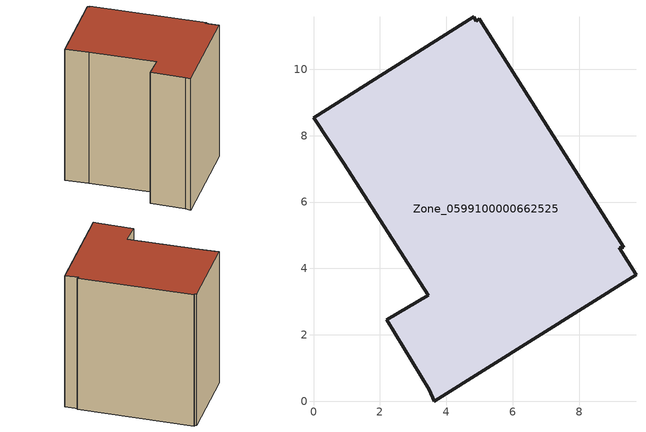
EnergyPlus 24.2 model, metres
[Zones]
Zone_0599100000662525
 floor ground (C_G): 9.71,3.82 3.63,0 3.48,0.35 2.2,2.46 3.45,3.19 0.91,7.17 0,8.54 4.82,11.58 4.9,11.45 4.99,11.52 9.34,4.64 9.21,4.62 z0
 wall outside (C_F): 0.91,7.17 3.45,3.19 2.2,2.46 3.48,0.35 3.63,0 9.71,3.82 9.21,4.62 9.34,4.64 4.99,11.52 4.9,11.45 4.82,11.58 0,8.54 0.91,7.17 z0:10.32
 roof outside (C_R): 9.34,4.64 4.99,11.52 4.9,11.45 4.82,11.58 0,8.54 0.91,7.17 3.45,3.19 2.2,2.46 3.48,0.35 3.63,0 9.71,3.82 9.21,4.62 z10.32
[BUILDING]
Pand.0599100000662525: North Axis=0; Terrain=City; Loads Convergence Tolerance Value=0.04; Temperature Convergence Tolerance Value=0.4; Solar Distribution=FullExterior; Maximum Number of Warmup Days=25; Minimum Number of Warmup Days=1
[Site:Location]
Rotterdam.The.Hague.AP_ZH_NLD Design_Conditions: Latitude=51.96; Longitude=4.45; Time Zone=1; Elevation=-4.5
[SITE:GROUNDTEMPERATURE:BUILDINGSURFACE]
18, 18, 18, 18, 18, 18, 18, 18, 18, 18, 18, 18
[MATERIAL] Thermal Absorptance=0.9; Solar Absorptance=0.7; Visible Absorptance=0.7
Name | Roughness | Thickness | Conductivity | Density | Specific Heat
G.TI.1946 | MediumSmooth | 0.15 | 1 | 540 | 1210
F.TI.1946 | Rough | 0.3 | 0.857143 | 1920 | 840
R.TI.1946 | MediumRough | 0.2 | 0.1 | 1500 | 1000
[CONSTRUCTION]
C_G: G.TI.1946
C_F: F.TI.1946
C_R: R.TI.1946
[ZONE]
Zone_0599100000662525: Type=1; Multiplier=1; Ceiling Height=Autocalculate; Volume=Autocalculate; Floor Area=autocalculate; Part of Total Floor Area=Yes
[ZONEINFILTRATION:DESIGNFLOWRATE]
Infil_Zone_0599100000662525: Zone or ZoneList or Space or SpaceList=Zone_0599100000662525; Schedule=AlwaysOn; Design Flow Rate Calculation Method=Flow/Area; Flow Rate per Floor Area=0.003; Constant Term Coefficient=1; Temperature Term Coefficient=0; Velocity Term Coefficient=0; Velocity Squared Term Coefficient=0
[HVACTEMPLATE:ZONE:IDEALLOADSAIRSYSTEM]
Zone_0599100000662525: Maximum Heating Supply Air Temperature=50; Minimum Cooling Supply Air Temperature=13; Maximum Heating Supply Air Humidity Ratio=0.0156; Minimum Cooling Supply Air Humidity Ratio=0.0077; Heating Limit=NoLimit; Cooling Limit=NoLimit; Dehumidification Control Type=ConstantSensibleHeatRatio; Cooling Sensible Heat Ratio=0.7; Dehumidification Setpoint=60; Humidification Control Type=None; Humidification Setpoint=30; Outdoor Air Method=None; Outdoor Air Flow Rate per Person=0.00944; Outdoor Air Flow Rate per Zone Floor Area=0; Outdoor Air Flow Rate per Zone=0; Demand Controlled Ventilation Type=None; Outdoor Air Economizer Type=NoEconomizer; Heat Recovery Type=None; Sensible Heat Recovery Effectiveness=0.7; Latent Heat Recovery Effectiveness=0.65
[ZONECONTROL:THERMOSTAT]
ThermostatControl_Zone_0599100000662525: Zone or ZoneList=Zone_0599100000662525; Control Type Schedule=DualSetpointControlType; Control 1=Thermostat_Zone_0599100000662525; Temperature Difference Between Cutout And Setpoint=0
[THERMOSTATSETPOINT:DUALSETPOINT]
Thermostat_Zone_0599100000662525: Heating Setpoint Temperature Schedule=HeatingSetpoint_Zone_0599100000662525; Cooling Setpoint Temperature Schedule=CoolingSetpoint_Zone_0599100000662525
[SCHEDULE:COMPACT]
HeatingSetpoint_Zone_0599100000662525: Through: 12/31, For: AllDays, Until: 24:00, 21
CoolingSetpoint_Zone_0599100000662525: Through: 12/31, For: AllDays, Until: 24:00, 24
DualSetpointControlType: Through: 12/31, For: AllDays, Until: 24:00, 4
AlwaysOn: Through: 12/31, For: AllDays, Until: 24:00, 1
